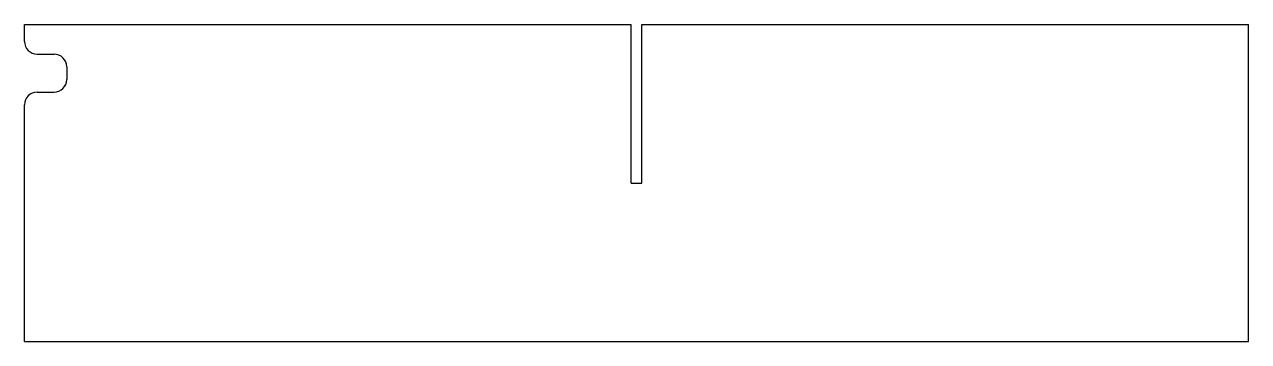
# Model space of a CAD drawing. Header units: millimetres. Extents: x -145 to 145, y -38 to 38.
import ezdxf

# ---------------------------------------------------------------- set-up
doc = ezdxf.new("R2010")
doc.units = ezdxf.units.MM

msp = doc.modelspace()

# ---------------------------------------------------------------- linework, layer by layer
at = {"color": 7, "linetype": 'Continuous', "lineweight": 25}
for p, q in [((-145, 33.5), (-145, 37.5)), ((-145, 37.5), (-1.25, 37.5)), ((-1.25, 0), (-1.25, 37.5)), ((1.25, 0), (1.25, 37.5)), ((1.25, 37.5), (145, 37.5)), ((145, -37.5), (145, 37.5)), ((-142, 30.5), (-138, 30.5)), ((-135, 27.5), (-135, 24.5)), ((-142, 21.5), (-138, 21.5)), ((-145, -37.5), (-145, 18.5)), ((-1.25, 0), (1.25, 0)), ((-145, -37.5), (145, -37.5))]:
    msp.add_line(p, q, dxfattribs=at)
for centre, start, end in [((-142, 33.5), 180, 270), ((-138, 27.5), 0, 90), ((-138, 24.5), 270, 0), ((-142, 18.5), 90, 180)]:
    msp.add_arc(centre, 3, start, end, dxfattribs=at)

doc.saveas('drawing.dxf')
